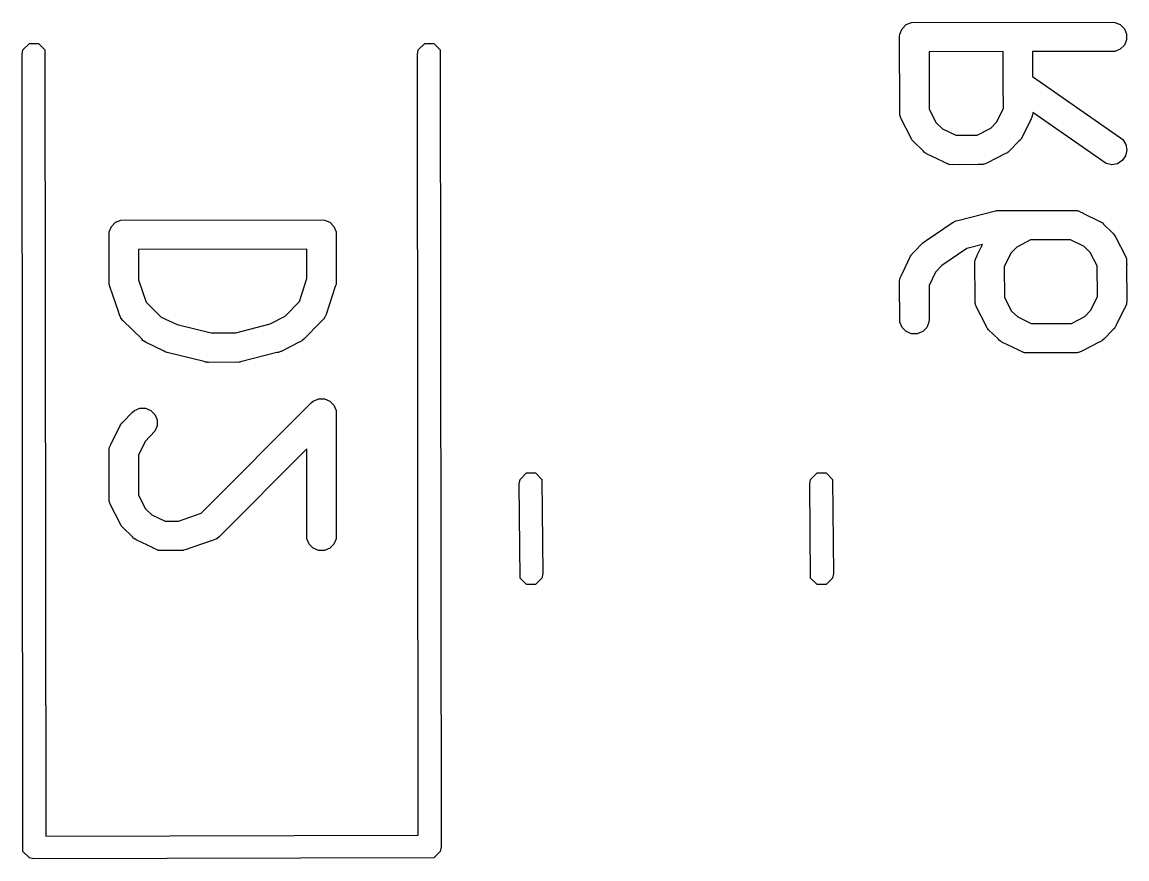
# Model space of a CAD drawing. Extents: x 195 to 310, y -208 to -141.
# Drawn here: x 214.94 to 220.53, y -170.92 to -166.69 of the extents above; entities that cross this region are included whole.
import ezdxf

# ---------------------------------------------------------------- set-up
doc = ezdxf.new("R2010")
doc.units = 0
doc.layers.add('BLACK', color=7, linetype='CONTINUOUS')

msp = doc.modelspace()

# ---------------------------------------------------------------- linework, layer by layer
at = {"layer": 'BLACK', "linetype": 'CONTINUOUS'}
for p, q in [((219.413151, -166.699545), (219.440187, -166.688346)), ((219.440187, -166.688346), (220.454819, -166.686905)), ((220.454819, -166.686905), (220.469451, -166.688346)), ((220.469451, -166.688346), (220.496487, -166.699545)), ((219.38126, -166.747273), (219.392459, -166.720237)), ((219.392459, -166.720237), (219.413151, -166.699545)), ((220.496487, -166.699545), (220.517179, -166.720237)), ((220.517179, -166.720237), (220.528378, -166.747273)), ((214.944567, -166.827039), (214.977039, -166.794567)), ((214.977039, -166.794567), (215.022961, -166.794567)), ((215.022961, -166.794567), (215.055433, -166.827039)), ((216.944567, -166.827039), (216.977039, -166.794567)), ((216.977039, -166.794567), (217.022961, -166.794567)), ((217.022961, -166.794567), (217.055433, -166.827039)), ((219.379819, -166.761905), (219.38126, -166.747273)), ((219.381164, -167.131207), (219.379819, -166.761905)), ((220.528378, -166.776537), (220.517179, -166.803573)), ((220.528378, -166.747273), (220.528378, -166.776537)), ((214.94, -166.85), (214.944567, -166.827039)), ((214.944567, -170.882961), (214.94, -166.85)), ((215.055433, -166.827039), (215.059937, -170.804379)), ((216.94, -166.85), (216.944567, -166.827039)), ((216.944473, -170.800125), (216.94, -166.85)), ((217.055433, -166.827039), (217.06, -170.86)), ((219.903898, -166.836267), (219.528704, -166.8368)), ((219.528704, -166.8368), (219.529762, -167.127348)), ((219.904475, -166.994629), (219.903898, -166.836267)), ((220.469451, -166.835464), (220.05251, -166.836056)), ((220.05251, -166.836056), (220.052969, -166.96209)), ((220.496487, -166.824265), (220.469451, -166.835464)), ((220.517179, -166.803573), (220.496487, -166.824265)), ((220.052969, -166.96209), (220.497829, -167.271891)), ((219.903646, -166.998375), (219.904475, -166.994629)), ((219.904507, -167.003255), (219.903646, -166.998375)), ((219.904943, -167.122924), (219.904507, -167.003255)), ((219.380408, -167.133476), (219.381164, -167.131207)), ((219.381213, -167.144817), (219.380408, -167.133476)), ((219.529762, -167.127348), (219.565133, -167.196036)), ((219.871576, -167.19169), (219.904943, -167.122924)), ((219.38126, -167.157489), (219.381213, -167.144817)), ((219.382291, -167.159978), (219.38126, -167.157489)), ((219.382482, -167.162666), (219.382291, -167.159978)), ((219.387737, -167.176398), (219.382482, -167.162666)), ((219.436429, -167.270954), (219.387737, -167.176398)), ((220.039766, -167.185746), (219.998091, -167.271636)), ((220.040988, -167.184525), (220.039766, -167.185746)), ((220.044657, -167.175665), (220.040988, -167.184525)), ((220.050965, -167.162667), (220.044657, -167.175665)), ((220.051156, -167.159977), (220.050965, -167.162667)), ((220.052187, -167.157489), (220.051156, -167.159977)), ((220.053557, -167.143575), (220.052187, -167.157489)), ((220.424623, -167.401986), (220.053557, -167.143575)), ((219.565133, -167.196036), (219.596461, -167.226281)), ((219.596461, -167.226281), (219.664842, -167.259461)), ((219.772474, -167.258476), (219.841331, -167.223018)), ((219.841331, -167.223018), (219.871576, -167.19169)), ((219.440078, -167.279763), (219.436429, -167.270954)), ((219.44246, -167.282665), (219.440078, -167.279763)), ((219.443188, -167.284079), (219.44246, -167.282665)), ((219.444686, -167.285378), (219.443188, -167.284079)), ((219.449405, -167.291128), (219.444686, -167.285378)), ((219.49844, -167.338469), (219.449405, -167.291128)), ((219.664842, -167.259461), (219.772474, -167.258476)), ((219.983764, -167.289711), (219.936423, -167.338747)), ((219.990259, -167.284079), (219.983764, -167.289711)), ((219.992238, -167.280933), (219.990259, -167.284079)), ((219.993369, -167.279763), (219.992238, -167.280933)), ((219.994126, -167.277935), (219.993369, -167.279763)), ((219.998091, -167.271636), (219.994126, -167.277935)), ((220.497829, -167.271891), (220.508989, -167.281462)), ((220.508989, -167.281462), (220.524716, -167.306141)), ((219.504073, -167.344964), (219.49844, -167.338469)), ((219.507218, -167.346943), (219.504073, -167.344964)), ((219.508389, -167.348074), (219.507218, -167.346943)), ((219.510216, -167.348831), (219.508389, -167.348074)), ((219.516516, -167.352796), (219.510216, -167.348831)), ((219.602405, -167.394471), (219.516516, -167.352796)), ((219.916249, -167.351722), (219.821693, -167.400415)), ((219.925058, -167.348074), (219.916249, -167.351722)), ((219.92796, -167.345691), (219.925058, -167.348074)), ((219.929374, -167.344964), (219.92796, -167.345691)), ((219.930673, -167.343465), (219.929374, -167.344964)), ((219.936423, -167.338747), (219.930673, -167.343465)), ((220.529802, -167.334958), (220.523472, -167.363529)), ((220.524716, -167.306141), (220.529802, -167.334958)), ((219.603627, -167.395693), (219.602405, -167.394471)), ((219.612486, -167.399362), (219.603627, -167.395693)), ((219.625485, -167.40567), (219.612486, -167.399362)), ((219.628174, -167.405861), (219.625485, -167.40567)), ((219.630663, -167.406892), (219.628174, -167.405861)), ((219.645295, -167.408333), (219.630663, -167.406892)), ((219.776924, -167.407128), (219.645295, -167.408333)), ((219.778771, -167.407744), (219.776924, -167.407128)), ((219.788985, -167.407018), (219.778771, -167.407744)), ((219.802784, -167.406892), (219.788985, -167.407018)), ((219.805273, -167.40586), (219.802784, -167.406892)), ((219.807961, -167.40567), (219.805273, -167.40586)), ((219.821693, -167.400415), (219.807961, -167.40567)), ((220.453194, -167.408315), (220.424623, -167.401986)), ((220.482012, -167.40323), (220.453194, -167.408315)), ((220.50669, -167.387503), (220.482012, -167.40323)), ((220.523472, -167.363529), (220.50669, -167.387503)), ((215.413151, -167.699545), (215.440187, -167.688346)), ((215.440187, -167.688346), (216.454819, -167.686905)), ((216.454819, -167.686905), (216.469451, -167.688346)), ((216.469451, -167.688346), (216.496487, -167.699545)), ((219.659386, -167.695196), (219.660878, -167.694091)), ((219.660878, -167.694091), (219.662001, -167.693801)), ((219.662001, -167.693801), (219.664286, -167.692584)), ((219.664286, -167.692584), (219.674887, -167.690486)), ((219.674887, -167.690486), (219.8652, -167.641525)), ((219.8652, -167.641525), (219.867736, -167.641149)), ((219.867736, -167.641149), (219.868758, -167.640727)), ((219.868758, -167.640727), (219.870644, -167.64072)), ((219.870644, -167.64072), (219.879744, -167.639375)), ((219.879744, -167.639375), (219.88835, -167.640655)), ((219.88835, -167.640655), (220.032005, -167.640132)), ((220.032005, -167.640132), (220.035627, -167.639875)), ((220.035627, -167.639875), (220.036351, -167.640116)), ((220.036351, -167.640116), (220.264342, -167.639286)), ((220.264342, -167.639286), (220.278974, -167.640727)), ((220.278974, -167.640727), (220.281463, -167.641758)), ((220.281463, -167.641758), (220.284151, -167.641949)), ((220.284151, -167.641949), (220.297144, -167.648253)), ((220.297144, -167.648253), (220.30601, -167.651926)), ((220.30601, -167.651926), (220.307232, -167.653148)), ((220.307232, -167.653148), (220.393121, -167.694823)), ((215.379819, -167.761905), (215.38126, -167.747273)), ((215.38126, -167.747273), (215.392459, -167.720237)), ((215.392459, -167.720237), (215.413151, -167.699545)), ((216.496487, -167.699545), (216.517179, -167.720237)), ((216.517179, -167.720237), (216.528378, -167.747273)), ((216.528378, -167.747273), (216.529819, -168)), ((219.514476, -167.792261), (219.651312, -167.699501)), ((219.651312, -167.699501), (219.659386, -167.695196)), ((220.393121, -167.694823), (220.399417, -167.698786)), ((220.399417, -167.698786), (220.401247, -167.699544)), ((220.401247, -167.699544), (220.402418, -167.700675)), ((220.402418, -167.700675), (220.405564, -167.702655)), ((220.405564, -167.702655), (220.411195, -167.709148)), ((220.411195, -167.709148), (220.460232, -167.75649)), ((215.381169, -167.998674), (215.379819, -167.761905)), ((219.449682, -167.853145), (219.497024, -167.80411)), ((219.497024, -167.80411), (219.497064, -167.804076)), ((219.497064, -167.804076), (219.497079, -167.804055)), ((219.497079, -167.804055), (219.497148, -167.804008)), ((219.497148, -167.804008), (219.508389, -167.794783)), ((219.508389, -167.794783), (219.514476, -167.792261)), ((220.042773, -167.788705), (219.973067, -167.8246)), ((220.244409, -167.78797), (220.042773, -167.788705)), ((220.313176, -167.821338), (220.244409, -167.78797)), ((220.460232, -167.75649), (220.46495, -167.762239)), ((220.46495, -167.762239), (220.46645, -167.76354)), ((220.46645, -167.76354), (220.467177, -167.764953)), ((220.467177, -167.764953), (220.46956, -167.767856)), ((220.46956, -167.767856), (220.473209, -167.776666)), ((220.473209, -167.776666), (220.521901, -167.871221)), ((216.380239, -167.83559), (215.528888, -167.836799)), ((215.528888, -167.836799), (215.52977, -167.991406)), ((216.381086, -167.984257), (216.380239, -167.83559)), ((219.440078, -167.863094), (219.441208, -167.861923)), ((219.441208, -167.861923), (219.443188, -167.858778)), ((219.443188, -167.858778), (219.449682, -167.853145)), ((219.720399, -167.832274), (219.593794, -167.9181)), ((219.798778, -167.812109), (219.720399, -167.832274)), ((219.773411, -167.863094), (219.774633, -167.861871)), ((219.774633, -167.861871), (219.798778, -167.812109)), ((219.942823, -167.855927), (219.909571, -167.924457)), ((219.973067, -167.8246), (219.942823, -167.855927)), ((220.344504, -167.851583), (220.313176, -167.821338)), ((220.379928, -167.920373), (220.344504, -167.851583)), ((219.393681, -167.957109), (219.435356, -167.871221)), ((219.435356, -167.871221), (219.43932, -167.864921)), ((219.43932, -167.864921), (219.440078, -167.863094)), ((219.593794, -167.9181), (219.561871, -167.951165)), ((219.760771, -167.904762), (219.762212, -167.89013)), ((219.762029, -168.083849), (219.760771, -167.904762)), ((219.762212, -167.89013), (219.763243, -167.88764)), ((219.763243, -167.88764), (219.763434, -167.884953)), ((219.763434, -167.884953), (219.769738, -167.871959)), ((219.769738, -167.871959), (219.773411, -167.863094)), ((220.521901, -167.871221), (220.527156, -167.884952)), ((220.527156, -167.884952), (220.527347, -167.887641)), ((220.527347, -167.887641), (220.528378, -167.89013)), ((220.528378, -167.89013), (220.528471, -167.903469)), ((220.528471, -167.903469), (220.52923, -167.914142)), ((220.52923, -167.914142), (220.52856, -167.916149)), ((220.52856, -167.916149), (220.529819, -168.095238)), ((219.382482, -167.980191), (219.388786, -167.967197)), ((219.388786, -167.967197), (219.392459, -167.958332)), ((219.392459, -167.958332), (219.393681, -167.957109)), ((219.561871, -167.951165), (219.528619, -168.019695)), ((219.909571, -167.924457), (219.910661, -168.079626)), ((220.381018, -168.075542), (220.379928, -167.920373)), ((215.380408, -168.00938), (215.381169, -167.998674)), ((215.381251, -168.013088), (215.380408, -168.00938)), ((215.38126, -168.014632), (215.381251, -168.013088)), ((215.382018, -168.016463), (215.38126, -168.014632)), ((215.383668, -168.023717), (215.382018, -168.016463)), ((215.428879, -168.155507), (215.383668, -168.023717)), ((215.52977, -167.991406), (215.568562, -168.104485)), ((216.343348, -168.100853), (216.381086, -167.984257)), ((216.5245, -168.023992), (216.478351, -168.166574)), ((216.528378, -168.014632), (216.5245, -168.023992)), ((216.528748, -168.010868), (216.528378, -168.014632)), ((216.52923, -168.009381), (216.528748, -168.010868)), ((216.529819, -168), (216.529089, -168.007406)), ((216.529089, -168.007406), (216.52923, -168.009381)), ((219.379819, -168), (219.38126, -167.985368)), ((219.38126, -168.205108), (219.379819, -168)), ((219.38126, -167.985368), (219.382291, -167.982878)), ((219.382291, -167.982878), (219.382482, -167.980191)), ((219.528619, -168.019695), (219.529819, -168.190476)), ((219.76136, -168.085857), (219.762029, -168.083849)), ((219.762118, -168.096529), (219.76136, -168.085857)), ((219.910661, -168.079626), (219.946085, -168.148417)), ((220.347767, -168.144071), (220.381018, -168.075542)), ((215.568562, -168.104485), (215.644286, -168.178762)), ((216.270558, -168.175061), (216.343348, -168.100853)), ((219.762212, -168.10987), (219.762118, -168.096529)), ((219.763243, -168.112359), (219.762212, -168.10987)), ((219.763434, -168.115047), (219.763243, -168.112359)), ((219.768689, -168.128779), (219.763434, -168.115047)), ((219.817381, -168.223335), (219.768689, -168.128779)), ((220.515957, -168.138127), (220.474282, -168.224017)), ((220.517179, -168.136906), (220.515957, -168.138127)), ((220.520848, -168.128046), (220.517179, -168.136906)), ((220.527156, -168.115048), (220.520848, -168.128046)), ((220.527347, -168.112358), (220.527156, -168.115048)), ((220.528378, -168.10987), (220.527347, -168.112358)), ((220.529819, -168.095238), (220.528378, -168.10987)), ((215.428879, -168.157488), (215.428879, -168.155507)), ((215.432834, -168.167037), (215.428879, -168.157488)), ((215.437281, -168.179999), (215.432834, -168.167037)), ((215.439046, -168.182034), (215.437281, -168.179999)), ((215.440078, -168.184525), (215.439046, -168.182034)), ((215.449405, -168.19589), (215.440078, -168.184525)), ((215.545172, -168.289827), (215.449405, -168.19589)), ((215.644286, -168.178762), (215.724096, -168.217487)), ((216.195421, -168.213753), (216.270558, -168.175061)), ((216.459813, -168.194462), (216.453183, -168.202107)), ((216.469561, -168.184525), (216.459813, -168.194462)), ((216.470592, -168.182034), (216.469561, -168.184525)), ((216.472357, -168.18), (216.470592, -168.182034)), ((216.478351, -168.166574), (216.472357, -168.18)), ((219.529819, -168.190476), (219.528378, -168.205108)), ((219.946085, -168.148417), (219.977413, -168.178662)), ((219.977413, -168.178662), (220.046034, -168.211958)), ((220.24877, -168.210802), (220.317521, -168.175398)), ((220.317521, -168.175398), (220.347767, -168.144071)), ((215.724096, -168.217487), (215.897219, -168.259513)), ((216.021991, -168.258371), (216.195421, -168.213753)), ((216.451479, -168.202958), (216.364994, -168.291128)), ((216.453183, -168.202107), (216.451479, -168.202958)), ((219.392459, -168.232144), (219.38126, -168.205108)), ((219.413151, -168.252836), (219.392459, -168.232144)), ((219.440187, -168.264035), (219.413151, -168.252836)), ((219.496487, -168.252836), (219.469451, -168.264035)), ((219.517179, -168.232144), (219.496487, -168.252836)), ((219.528378, -168.205108), (219.517179, -168.232144)), ((219.82103, -168.232144), (219.817381, -168.223335)), ((219.823412, -168.235046), (219.82103, -168.232144)), ((219.82414, -168.23646), (219.823412, -168.235046)), ((219.825638, -168.237759), (219.82414, -168.23646)), ((219.830357, -168.243509), (219.825638, -168.237759)), ((219.879392, -168.29085), (219.830357, -168.243509)), ((220.046034, -168.211958), (220.24877, -168.210802)), ((220.459953, -168.242093), (220.412612, -168.291129)), ((220.46645, -168.23646), (220.459953, -168.242093)), ((220.468429, -168.233314), (220.46645, -168.23646)), ((220.46956, -168.232144), (220.468429, -168.233314)), ((220.470317, -168.230316), (220.46956, -168.232144)), ((220.474282, -168.224017), (220.470317, -168.230316)), ((215.551692, -168.297345), (215.545172, -168.289827)), ((215.554885, -168.299355), (215.551692, -168.297345)), ((215.556008, -168.300456), (215.554885, -168.299355)), ((215.55784, -168.301214), (215.556008, -168.300456)), ((215.564135, -168.305177), (215.55784, -168.301214)), ((215.655367, -168.349445), (215.564135, -168.305177)), ((215.897219, -168.259513), (216.021991, -168.258371)), ((216.344816, -168.304105), (216.250264, -168.352796)), ((216.353628, -168.300456), (216.344816, -168.304105)), ((216.356532, -168.298072), (216.353628, -168.300456)), ((216.357945, -168.297345), (216.356532, -168.298072)), ((216.359244, -168.295846), (216.357945, -168.297345)), ((216.364994, -168.291128), (216.359244, -168.295846)), ((219.469451, -168.264035), (219.440187, -168.264035)), ((219.885025, -168.297345), (219.879392, -168.29085)), ((219.88817, -168.299324), (219.885025, -168.297345)), ((219.889341, -168.300455), (219.88817, -168.299324)), ((219.891168, -168.301212), (219.889341, -168.300455)), ((219.897468, -168.305177), (219.891168, -168.301212)), ((219.983357, -168.346852), (219.897468, -168.305177)), ((220.392435, -168.304105), (220.297883, -168.352796)), ((220.401247, -168.300456), (220.392435, -168.304105)), ((220.404151, -168.298072), (220.401247, -168.300456)), ((220.405564, -168.297345), (220.404151, -168.298072)), ((220.406863, -168.295846), (220.405564, -168.297345)), ((220.412612, -168.291129), (220.406863, -168.295846)), ((215.660878, -168.353528), (215.655367, -168.349445)), ((215.671893, -168.357463), (215.660878, -168.353528)), ((215.673104, -168.358051), (215.671893, -168.357463)), ((215.673644, -168.358089), (215.673104, -168.358051)), ((215.674724, -168.358475), (215.673644, -168.358089)), ((215.861089, -168.403715), (215.674724, -168.358475)), ((216.229135, -168.358576), (216.044437, -168.406094)), ((216.236532, -168.358051), (216.229135, -168.358576)), ((216.247514, -168.353848), (216.236532, -168.358051)), ((216.248759, -168.353528), (216.247514, -168.353848)), ((216.249194, -168.353205), (216.248759, -168.353528)), ((216.250264, -168.352796), (216.249194, -168.353205)), ((219.984579, -168.348074), (219.983357, -168.346852)), ((219.993438, -168.351743), (219.984579, -168.348074)), ((220.006437, -168.358051), (219.993438, -168.351743)), ((220.009126, -168.358242), (220.006437, -168.358051)), ((220.011615, -168.359273), (220.009126, -168.358242)), ((220.026247, -168.360714), (220.011615, -168.359273)), ((220.252851, -168.359421), (220.026247, -168.360714)), ((220.254961, -168.360125), (220.252851, -168.359421)), ((220.265903, -168.359347), (220.254961, -168.360125)), ((220.278974, -168.359273), (220.265903, -168.359347)), ((220.281463, -168.358241), (220.278974, -168.359273)), ((220.284151, -168.358051), (220.281463, -168.358241)), ((220.297883, -168.352796), (220.284151, -168.358051)), ((215.868758, -168.406892), (215.861089, -168.403715)), ((215.877872, -168.407789), (215.868758, -168.406892)), ((215.879744, -168.408244), (215.877872, -168.407789)), ((215.880836, -168.408081), (215.879744, -168.408244)), ((215.88339, -168.408333), (215.880836, -168.408081)), ((216.021969, -168.407065), (215.88339, -168.408333)), ((216.029893, -168.408244), (216.021969, -168.407065)), ((216.038917, -168.406909), (216.029893, -168.408244)), ((216.040879, -168.406892), (216.038917, -168.406909)), ((216.0419, -168.406469), (216.040879, -168.406892)), ((216.044437, -168.406094), (216.0419, -168.406469)), ((215.508389, -168.651926), (215.535425, -168.640727)), ((215.535425, -168.640727), (215.564688, -168.640727)), ((215.564688, -168.640727), (215.591724, -168.651926)), ((215.845599, -169.171771), (216.401786, -168.613634)), ((216.401786, -168.613634), (216.413151, -168.604306)), ((216.413151, -168.604306), (216.432268, -168.596387)), ((216.432268, -168.596387), (216.440187, -168.593108)), ((216.440187, -168.593108), (216.469451, -168.593108)), ((216.469451, -168.593108), (216.496487, -168.604307)), ((216.496487, -168.604307), (216.51718, -168.624999)), ((216.51718, -168.624999), (216.523694, -168.640727)), ((216.523694, -168.640727), (216.528378, -168.652035)), ((215.449682, -168.710288), (215.497024, -168.661253)), ((215.497024, -168.661253), (215.508389, -168.651926)), ((215.591724, -168.651926), (215.612417, -168.672619)), ((215.612417, -168.672619), (215.623616, -168.699655)), ((215.623616, -168.699655), (215.623616, -168.728918)), ((216.528378, -168.652035), (216.529819, -169.285714)), ((215.393681, -168.814252), (215.435356, -168.728364)), ((215.435356, -168.728364), (215.43932, -168.722064)), ((215.43932, -168.722064), (215.440078, -168.720237)), ((215.440078, -168.720237), (215.441208, -168.719066)), ((215.441208, -168.719066), (215.443188, -168.715921)), ((215.443188, -168.715921), (215.449682, -168.710288)), ((215.612417, -168.755954), (215.561871, -168.808308)), ((215.623616, -168.728918), (215.612417, -168.755954)), ((215.561871, -168.808308), (215.528574, -168.87693)), ((215.379819, -168.857143), (215.38126, -168.842511)), ((215.381111, -169.083747), (215.379819, -168.857143)), ((215.38126, -168.842511), (215.382291, -168.840021)), ((215.382291, -168.840021), (215.382482, -168.837334)), ((215.382482, -168.837334), (215.388786, -168.82434)), ((215.388786, -168.82434), (215.392459, -168.815475)), ((215.392459, -168.815475), (215.393681, -168.814252)), ((216.380226, -168.845768), (215.936423, -169.291128)), ((216.38126, -169.300346), (216.380226, -168.845768)), ((215.528574, -168.87693), (215.52973, -169.079666)), ((217.459567, -168.999975), (217.492039, -168.967503)), ((217.492039, -168.967503), (217.537961, -168.967503)), ((217.537961, -168.967503), (217.570433, -168.999975)), ((218.929567, -168.999975), (218.962039, -168.967503)), ((218.962039, -168.967503), (219.007961, -168.967503)), ((219.007961, -168.967503), (219.040433, -168.999975)), ((217.455, -169.022936), (217.459567, -168.999975)), ((217.459567, -169.500025), (217.455, -169.022936)), ((217.570433, -168.999975), (217.575, -169.477064)), ((218.925, -169.022936), (218.929567, -168.999975)), ((218.929567, -169.500025), (218.925, -169.022936)), ((219.040433, -168.999975), (219.045, -169.477064)), ((215.380408, -169.085857), (215.381111, -169.083747)), ((215.381185, -169.096799), (215.380408, -169.085857)), ((215.52973, -169.079666), (215.565133, -169.148417)), ((215.38126, -169.10987), (215.381185, -169.096799)), ((215.382291, -169.112359), (215.38126, -169.10987)), ((215.382482, -169.115047), (215.382291, -169.112359)), ((215.387737, -169.128779), (215.382482, -169.115047)), ((215.436429, -169.223335), (215.387737, -169.128779)), ((215.565133, -169.148417), (215.596461, -169.178662)), ((215.596461, -169.178662), (215.66457, -169.21171)), ((215.731746, -169.210829), (215.845599, -169.171771)), ((215.440078, -169.232144), (215.436429, -169.223335)), ((215.44246, -169.235046), (215.440078, -169.232144)), ((215.443188, -169.23646), (215.44246, -169.235046)), ((215.444686, -169.237759), (215.443188, -169.23646)), ((215.449405, -169.243509), (215.444686, -169.237759)), ((215.49844, -169.29085), (215.449405, -169.243509)), ((215.66457, -169.21171), (215.731746, -169.210829)), ((215.504073, -169.297345), (215.49844, -169.29085)), ((215.507218, -169.299324), (215.504073, -169.297345)), ((215.508389, -169.300455), (215.507218, -169.299324)), ((215.510216, -169.301212), (215.508389, -169.300455)), ((215.516516, -169.305177), (215.510216, -169.301212)), ((215.602405, -169.346852), (215.516516, -169.305177)), ((215.89604, -169.311654), (215.76425, -169.356865)), ((215.898021, -169.311654), (215.89604, -169.311654)), ((215.90757, -169.307698), (215.898021, -169.311654)), ((215.920532, -169.303252), (215.90757, -169.307698)), ((215.922567, -169.301486), (215.920532, -169.303252)), ((215.925058, -169.300455), (215.922567, -169.301486)), ((215.936423, -169.291128), (215.925058, -169.300455)), ((216.392459, -169.327382), (216.38126, -169.300346)), ((216.528378, -169.300346), (216.517179, -169.327382)), ((216.529819, -169.285714), (216.528378, -169.300346)), ((215.603627, -169.348074), (215.602405, -169.346852)), ((215.612486, -169.351743), (215.603627, -169.348074)), ((215.625485, -169.358051), (215.612486, -169.351743)), ((215.628174, -169.358242), (215.625485, -169.358051)), ((215.630663, -169.359273), (215.628174, -169.358242)), ((215.645295, -169.360714), (215.630663, -169.359273)), ((215.740612, -169.359463), (215.645295, -169.360714)), ((215.749913, -169.360125), (215.740612, -169.359463)), ((215.753567, -169.359293), (215.749913, -169.360125)), ((215.755165, -169.359273), (215.753567, -169.359293)), ((215.756996, -169.358514), (215.755165, -169.359273)), ((215.76425, -169.356865), (215.756996, -169.358514)), ((216.413151, -169.348074), (216.392459, -169.327382)), ((216.440187, -169.359273), (216.413151, -169.348074)), ((216.469451, -169.359273), (216.440187, -169.359273)), ((216.496487, -169.348074), (216.469451, -169.359273)), ((216.517179, -169.327382), (216.496487, -169.348074)), ((217.575, -169.477064), (217.570433, -169.500025)), ((219.045, -169.477064), (219.040433, -169.500025)), ((217.492039, -169.532497), (217.459567, -169.500025)), ((217.537961, -169.532497), (217.492039, -169.532497)), ((217.570433, -169.500025), (217.537961, -169.532497)), ((218.962039, -169.532497), (218.929567, -169.500025)), ((219.007961, -169.532497), (218.962039, -169.532497)), ((219.040433, -169.500025), (219.007961, -169.532497)), ((215.059937, -170.804379), (216.944473, -170.800125)), ((217.06, -170.86), (217.055433, -170.882961)), ((214.977039, -170.915433), (214.944567, -170.882961)), ((215, -170.92), (214.977039, -170.915433)), ((217.022961, -170.915433), (215, -170.92)), ((217.055433, -170.882961), (217.022961, -170.915433))]:
    msp.add_line(p, q, dxfattribs=at)

doc.saveas('drawing.dxf')
